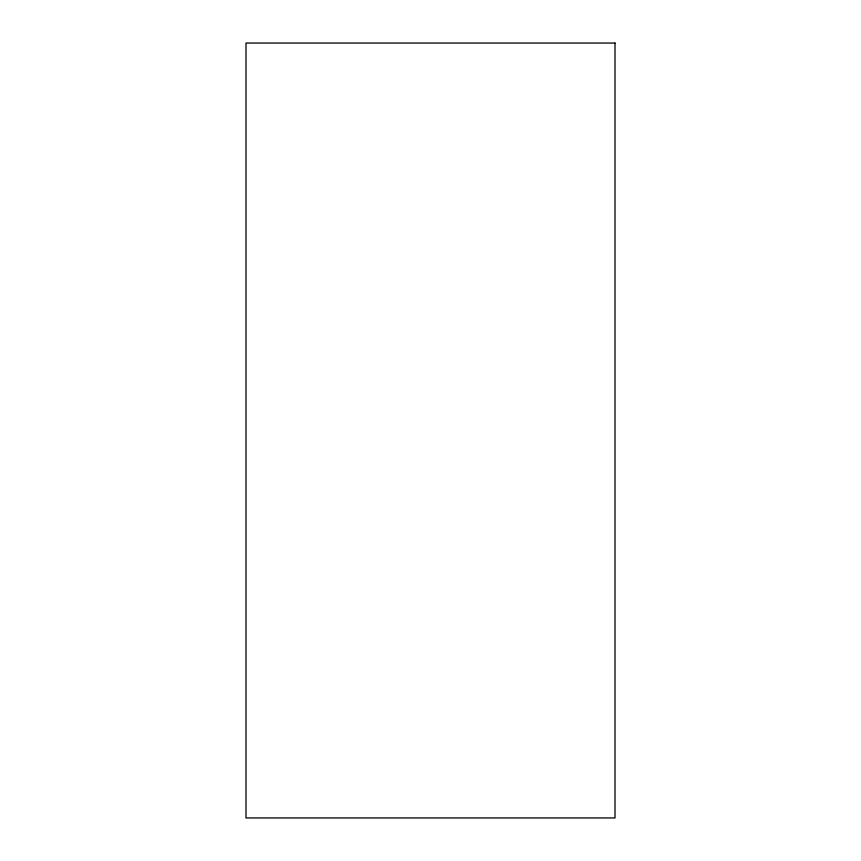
<?xml version="1.0" encoding="UTF-8"?>
<svg xmlns="http://www.w3.org/2000/svg" width="861" height="861" viewBox="0 0 861 861"><rect width="100%" height="100%" fill="white"/><g stroke="black" fill="none" stroke-linecap="round" stroke-linejoin="round"><path stroke-width="1.29" d="M615.002 43.05L245.998 43.05L245.998 817.95L615.002 817.95L615.002 43.05"/></g></svg>
